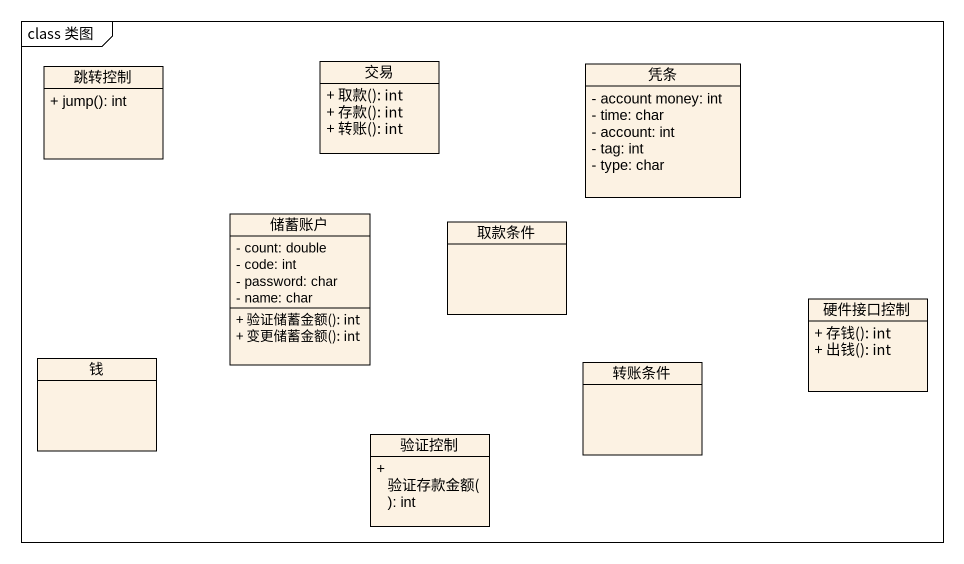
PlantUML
@startuml
mainframe class 类图
hide circle
hide empty members
skinparam classAttributeIconSize 0
class 跳转控制 {
  + jump(): int
}
class 交易 {
  + 取款(): int
  + 存款(): int
  + 转账(): int
}
class 凭条 {
  - account money: int
  - time: char
  - account: int
  - tag: int
  - type: char
}
class 储蓄账户 {
  - count: double
  - code: int
  - password: char
  - name: char
  + 验证储蓄金额(): int
  + 变更储蓄金额(): int
}
class 取款条件
class 硬件接口控制 {
  + 存钱(): int
  + 出钱(): int
}
class 钱
class 转账条件
class 验证控制 {
  + 验证存款金额(): int
}
@enduml
